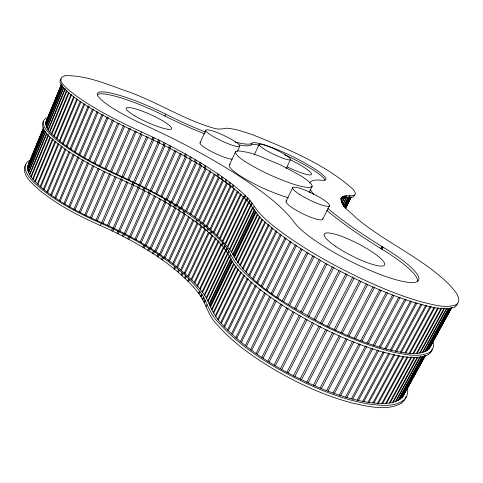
<?xml version="1.0" encoding="UTF-8"?>
<svg xmlns="http://www.w3.org/2000/svg" width="483" height="483" viewBox="0 0 483 483"><rect width="100%" height="100%" fill="white"/><g stroke="black" fill="none" stroke-linecap="round" stroke-linejoin="round"><path stroke-width="0.72" d="M47.086 120.201C41.967 128.834 55.213 136.538 60.405 141.742C79.194 156.124 100.44 166.925 121.951 176.597L141.549 131.889C118.238 121.155 95.066 109.623 74.267 94.469C70.681 91.215 52.973 79.435 64.891 75.746M29.215 163.441C23.691 172.842 35.374 181.656 41.435 187.561C59.397 202.522 80.389 213.347 101.684 222.723L121.631 177.207C98.556 166.78 75.638 155.23 55.787 139.327C50.969 135.071 35.44 122.338 47.696 117.423M65.048 75.716C86.584 75.076 107.021 84.398 127.023 91.269C156.251 101.49 182.496 118.866 212.224 127.717C217.241 129.728 221.788 129.088 226.479 128.194C235.927 128.81 244.929 132.197 253.823 135.204C288.514 149.416 324.836 164.075 353.115 189.36C361.175 199.588 345.23 193.339 341.584 197.535C339.458 205.927 351.304 212.381 356.116 217.839C379.716 237.841 407.894 251.287 432.388 270.033C440.568 276.421 448.804 283.032 455.077 291.388C458.101 294.974 461.416 302.424 455.505 305.027M430.655 345.091L430.601 345.448M432.207 348.949L432.031 349.764M429.441 347.488L429.043 348.961M457.54 303.421L456.483 305.636L454.268 307.279M404.742 392.395L404.5 393.313M406.245 396.247L405.974 397.195M430.486 345.967L429.145 348.714L426.634 350.881L449.896 308.51M431.983 349.94L430.613 352.602L428.161 354.733M404.47 393.41L402.822 396.591L400.087 399.23L423.832 355.989M405.937 397.298L404.241 400.479L401.578 403.051M27.899 165.627L43.446 127.935M45.885 122.024L61.576 83.964M28.582 164.256L43.506 128.08M46.465 120.895L61.552 84.332M27.603 166.822L43.488 128.303M45.668 123.026L61.697 84.163M27.561 167.154L43.742 127.935M45.65 123.31L61.438 85.032M27.543 168.47L43.796 129.082M45.716 124.439L61.576 85.992M27.573 168.839L43.85 129.402M45.77 124.753L62.192 84.966M27.845 170.27L44.195 130.67M46.127 126.003L62.621 86.046M27.954 170.668L44.327 131.026M46.253 126.353L62.241 87.658M28.509 172.214L45.517 131.074M46.899 127.723L63.502 87.556M28.696 172.642L45.722 131.454M47.111 128.104L63.732 87.894M29.541 174.297L46.652 132.952M48.046 129.583L65.024 88.564M29.807 174.749L46.936 133.368M48.33 129.993L65.332 88.932M30.942 176.506L48.439 134.292M49.562 131.587L66.648 90.369M31.28 176.989L48.523 135.415M49.924 132.028L67.034 90.768M32.711 178.837L50.033 137.124M51.446 133.725L68.64 92.319M33.128 179.344L50.473 137.589M51.886 134.189L69.105 92.748M34.842 181.282L52.556 138.712M53.691 135.983L70.995 94.402M35.337 181.813L53.076 139.207M54.211 136.472L71.538 94.861M37.336 183.83L55.159 141.096M56.3 138.355L73.712 96.612M37.903 184.379L55.75 141.61M56.897 138.869L74.328 97.095M40.18 186.468L58.111 143.584M59.264 140.837L76.779 98.943M40.82 187.03L58.775 144.121M59.928 141.368L77.467 99.444M43.367 189.179L61.407 146.162M62.561 143.403L80.184 101.376M44.08 189.759L62.138 146.717M63.297 143.958L80.945 101.901M46.881 191.962L65.024 148.824M66.189 146.059L83.921 103.911M47.66 192.554L65.827 149.392M66.992 146.627L85.032 103.773M50.715 194.794L68.96 151.553M70.132 148.776L88.25 105.843M51.554 195.392L69.83 152.133M71.001 149.356L89.138 106.405M54.845 197.662L73.253 154.192M74.37 151.553L92.301 109.212M55.75 198.272L74.177 154.783M75.3 152.145L93.539 109.104M59.252 200.56L77.998 156.456M78.886 154.373L97.204 111.271M60.212 201.169L78.983 157.053M79.87 154.965L97.916 112.539M63.925 203.458L82.527 159.861M83.656 157.216L102.07 114.06M64.933 204.067L83.794 159.903M84.688 157.814L103.121 114.652M68.828 206.356L87.52 162.723M88.655 160.072L107.16 116.88M69.89 206.966L88.836 162.765M89.735 160.67L108.258 117.472M73.947 209.23L92.724 165.578M93.865 162.928L112.454 119.712M75.046 209.833L93.841 166.176M94.982 163.526L113.59 120.309M79.248 212.067L98.109 168.41M99.25 165.76L117.623 123.225M80.389 212.659L99.257 169.008M100.404 166.351L119.09 123.141M84.712 214.857L103.64 171.217M104.793 168.567L123.533 125.363M85.877 215.43L104.823 171.797M105.976 169.147L124.433 126.637M90.303 217.573L109.544 173.409M110.456 171.32L129.263 128.152M91.492 218.135L110.746 173.983M111.658 171.894L130.476 128.732L130.766 128.87M95.996 220.212L115.051 176.657M116.21 174.013L135.077 130.893M97.204 220.755L116.27 177.213M117.429 174.568L136.303 131.467M25.291 165.126C21.216 175.305 32.669 183.631 39.147 189.897C57.471 204.985 78.771 215.998 100.41 225.501L101.309 223.46C130.138 236.235 158.056 251.86 181.976 272.569C190.272 279.953 198.235 287.995 203.868 297.649C207.901 306.029 211.101 314.97 217.748 321.805C244.561 351.666 280.369 371.946 316.703 388.024C334.272 395.372 352.475 401.633 371.379 404.386C381.703 405.533 393.355 406.807 402.605 401.035M101.732 222.748L102.982 223.291L122.35 179.265M231.562 252.138C204.701 216.438 162.487 196.333 123.268 177.183L141.893 134.829M399.942 399.332C391.049 404.808 379.91 403.649 369.996 402.562C351.944 399.984 334.544 394.068 317.742 387.125C282.579 371.807 248.135 352.27 221.751 323.972C214.953 317.096 210.95 308.341 207.195 299.623C201.948 290.174 194.395 282.247 186.492 274.984C163.188 254.13 135.765 238.385 107.486 225.307L126.89 181.336M127.814 179.253L146.784 136.272M108.711 225.875L127.892 182.465M129.058 179.827L148.04 136.858M193.611 287.144C170.952 262.42 141.453 245.147 111.573 230.584L112.473 228.55M216.239 239.333C191.914 215.967 162.113 199.213 131.998 184.494L132.922 182.411L121.631 177.207M238.439 192.433C212.49 170.535 182.369 154.228 152 139.352L152.948 137.214L141.549 131.889M113.149 227.946L132.62 184.017M133.537 181.94L152.568 139.007M112.774 231.152L113.674 229.123M133.211 185.08L134.135 182.991L132.922 182.411M153.232 139.943L154.18 137.806L152.948 137.214M114.368 228.525L133.604 185.164M134.775 182.532L153.817 139.611M117.037 233.229L117.943 231.2M137.528 187.181L138.458 185.098L134.135 182.991M157.603 142.068L158.557 139.937L154.18 137.806M118.733 230.651L138.023 187.313M139.195 184.681L158.291 141.785M118.22 233.814L119.126 231.786M138.73 187.772L139.659 185.689L138.458 185.098M158.816 142.666L159.77 140.535L158.557 139.937M119.935 231.248L139.237 187.917M140.414 185.285L159.523 142.394M122.422 235.939L123.328 233.911M142.986 189.91L143.916 187.827L139.659 185.689M163.133 144.822L164.087 142.69L159.77 140.535M124.228 233.416L143.59 190.103M144.767 187.47L163.936 144.598M123.582 236.537L124.493 234.509M144.169 190.513L145.099 188.43L143.916 187.827M164.329 145.431L165.283 143.294L164.087 142.69M125.411 234.026L144.791 190.719M145.969 188.086L164.848 145.89M127.705 238.705L128.617 236.676M148.353 192.687L149.289 190.604L145.099 188.43M168.579 147.605L169.539 145.474L165.283 143.294M129.631 236.247L149.072 192.94M150.255 190.308L169.497 147.436M128.852 239.32L129.764 237.292M149.513 193.297L150.448 191.214L149.289 190.604M169.756 148.215L170.716 146.083M130.79 236.869L150.249 193.556M151.433 190.93L170.656 148.04M235.607 151.565L235.444 153.02L238.107 156.341A33.683 5.554 25.7 0 0 245.944 162.101C259.896 170.765 274.936 177.623 290.392 183.142A51.464 8.332 25.7 0 0 301.972 186.571L308.408 187.579L311.825 186.903L312.163 186.299L311.656 184.591L308.299 181.107A33.092 5.367 25.8 0 0 300.317 175.51L280.858 165.065L259.063 155.949A52.49 8.682 25.8 0 0 247.628 152.338L238.868 150.811L235.607 151.565L229.202 165.289L229.799 167.184L231.882 169.618A33.562 6.05 25.6 0 0 239.622 175.51C253.448 184.277 268.476 191.081 283.932 196.418A51.283 9.08 25.6 0 0 288.399 197.831M134.932 239.127L154.457 195.814M155.641 193.182L174.967 150.304M136.061 239.755L155.604 196.436M156.788 193.804L176.138 150.925M140.118 242.055L159.728 198.718M160.924 196.086L180.334 153.189M141.223 242.695L160.851 199.352M162.046 196.72L181.481 153.811M142.926 247.32L143.849 245.286M163.846 201.23L164.794 199.147L150.448 191.214M184.343 156.081L185.315 153.938L169.539 145.474M145.184 245.032L164.884 201.659M166.08 199.026L185.593 156.081M143.988 247.96L144.912 245.925M164.938 201.864L165.88 199.775L164.794 199.147M185.454 156.697L186.426 154.56L185.315 153.938M146.264 245.678L165.989 202.299M167.184 199.666L186.716 156.715M147.756 250.272L148.686 248.238M168.784 204.134L169.732 202.045M189.384 158.931L190.356 156.788M148.794 250.925L149.724 248.89M150.116 248.039L170.795 202.685L165.88 199.775M171.121 201.979L191.443 157.41L186.426 154.56M151.167 248.697L170.994 205.263M172.196 202.625L191.516 160.302M152.459 253.261L153.395 251.226M173.596 207.062L174.55 204.967L170.795 202.685M194.299 161.787L195.283 159.644L191.443 157.41M153.467 253.919L154.403 251.885M174.629 207.702L175.583 205.607L174.55 204.967M195.361 162.415L196.339 160.265L195.283 159.644M154.916 251.088L174.822 207.599M176.035 204.961L195.742 161.902M155.943 251.752L176.126 207.69M177.08 205.607L196.816 162.536M157.029 256.286L157.965 254.245M178.275 210.002L179.241 207.907L175.583 205.607M199.099 164.649L200.083 162.499L196.339 160.265M158.007 256.944L158.949 254.903M179.284 210.642L180.244 208.547L179.241 207.907M200.125 165.271L201.115 163.121L200.083 162.499M159.583 254.161L179.598 210.6M180.817 207.956L200.638 164.818M160.579 254.831L180.618 211.252M181.837 208.602L201.683 165.452M161.461 259.329L162.403 257.282M182.822 212.955L183.794 210.854L180.244 208.547M203.76 167.504L204.75 165.355L201.115 163.121M162.403 259.999L163.351 257.952M183.8 213.601L184.766 211.5L183.794 210.854M204.762 168.132L205.752 165.977L204.75 165.355M164.111 257.264L184.24 213.613M185.46 210.962L205.396 167.734M165.071 257.934L185.224 214.265M186.45 211.614L206.096 169.05M200.04 142.739L205.722 130.464M168.482 260.385L188.732 216.632M189.964 213.975L210.014 170.65M169.406 261.061L189.68 217.284M190.912 214.627L210.739 171.821M237.455 151.125L239.653 146.373A18.807 2.946 25.2 0 0 216.577 132.342A18.807 2.946 25.2 0 0 212.122 135.862A18.807 2.946 25.2 0 0 239.653 146.373M172.697 263.525L193.067 219.662M194.305 216.994L214.229 174.097M173.584 264.207L193.985 220.314M195.223 217.646L215.17 174.719M173.808 268.578L174.761 266.519M195.555 221.842L196.539 219.729L184.766 211.5M216.873 176.029L217.881 173.862L205.752 165.977M174.641 269.254L175.607 267.196M196.424 222.488L197.408 220.369L196.539 219.729M217.767 176.645L218.781 174.478M176.736 266.676L197.233 222.681M198.483 220.013L218.527 176.983M177.593 267.365L198.115 223.339M199.364 220.665L219.439 177.605M177.581 271.681L178.547 269.617M199.467 224.8L200.457 222.681L197.408 220.369M220.924 178.843L221.939 176.663L217.881 173.862M178.378 272.364L179.35 270.293M200.3 225.446L201.29 223.321L200.457 222.681M221.782 179.453L222.802 177.273L221.939 176.663M180.6 269.84L201.23 225.7M202.486 223.019L222.923 179.296M181.415 270.522L202.075 226.358M203.331 223.671L223.538 180.467M181.179 274.791L182.151 272.72M203.204 227.747L204.2 225.621M224.8 181.626L225.827 179.441L222.802 177.273M181.94 275.473L182.912 273.396M203.995 228.393L204.997 226.261L201.29 223.321M225.627 182.23L226.648 180.044L225.827 179.441M184.283 272.998L205.046 228.713M206.307 226.02L226.883 182.139M185.055 273.686L205.855 229.359M207.116 226.666L227.457 183.305M184.591 277.9L185.569 275.817M206.766 230.681L207.768 228.544L204.997 226.261M228.507 184.385L229.534 182.194L226.648 180.044M185.309 278.576L186.287 276.493M207.515 231.321L208.523 229.184L207.768 228.544M229.292 184.983L230.319 182.791L229.534 182.194M187.778 276.161L208.415 232.275M209.954 229.002L230.669 184.953M188.509 276.85L209.447 232.353M210.721 229.648L231.206 186.118M239.773 145.021A73.959 10.988 24.8 0 0 251.178 144.912L251.969 143.234A41.194 6.146 25.9 0 1 299.17 159.885A41.194 6.146 25.9 0 1 322.59 180.298C318.273 180.087 312.489 179.042 309.422 182.9M187.815 281.003L188.799 278.914M210.135 233.603L211.143 231.454L208.523 229.184M232.027 187.114L233.066 184.917L230.319 182.791M188.491 281.68L189.475 279.585M210.842 234.231L211.856 232.088L211.143 231.454M232.77 187.706L233.808 185.502L233.066 184.917M191.081 279.319L211.862 235.257M213.408 231.973L234.007 188.298M191.769 280.001L212.852 235.33M214.132 232.613L234.762 188.901M254.197 154.898L259.202 144.339M194.178 282.47L215.376 237.642M216.662 234.919L237.407 191.051M194.818 283.147L216.046 238.276M217.338 235.547L238.119 191.642M197.058 285.598L218.407 240.57M219.705 237.835L240.6 193.761M197.644 286.274L219.028 241.198M220.333 238.457L241.259 194.341M199.702 288.707L220.93 244.042M222.518 240.709L243.565 196.424M200.24 289.371L221.504 244.658M223.092 241.325L244.175 196.986M401.433 403.16C386.883 411.323 369.09 406.535 353.761 403.408C326.297 396.368 300.245 384.553 275.739 370.425C254.324 357.716 233.41 343.322 216.964 324.419C207.962 315.719 206.084 302.853 198.537 293.235L199.551 291.11M428.023 354.818C413.744 360.946 397.587 355.44 383.242 352.192C356.659 344.59 331.314 333.137 307.079 319.933C283.406 306.651 260.059 291.943 240.945 272.472C232.257 264.853 229.226 253.297 221.498 244.966L222.536 242.78L211.856 232.088M454.141 307.339C440.731 311.209 426.682 305.636 413.702 302.37C387.028 294.014 361.489 282.386 336.76 269.436C311.13 255.585 285.64 240.709 263.947 221.081C255.815 214.506 251.715 204.563 244.024 197.595L245.092 195.355L239.52 190.236M199.014 293.893L200.028 291.762M222.011 245.563L223.055 243.378L222.536 242.78M244.573 198.145L245.642 195.899L245.092 195.355M202.105 291.78L223.496 246.891M225.09 243.547L246.3 199.026M200.632 296.224L201.646 294.087M223.756 247.701L224.806 245.503L223.055 243.378M246.451 200.077L247.525 197.825L245.642 195.899M202.6 292.444L224.015 247.501M225.615 244.15L246.59 200.155M201.055 296.87L202.075 294.727M224.215 248.286L225.265 246.089L224.806 245.503M246.946 200.614L248.027 198.356L247.525 197.825M204.267 294.823L225.809 249.693M227.421 246.33L248.516 202.142M202.468 299.164L203.494 297.015M225.766 250.381L226.823 248.171L225.295 246.125M248.63 202.498L249.717 200.228L248.027 198.356M204.701 295.475L226.279 250.297M227.891 246.928L249.023 202.685M202.836 299.798L203.868 297.649M226.171 250.955L227.227 248.745L226.823 248.171M249.071 203.011L250.158 200.741L249.717 200.228M204.049 302.056L205.082 299.895M227.511 253.001L228.58 250.78L227.227 248.745M250.55 204.84L251.643 202.558L250.158 200.741M206.169 297.818L227.596 253.032M229.497 249.059L250.755 204.623M204.357 302.684L205.39 300.517M227.861 253.563L228.924 251.335L228.58 250.78M250.937 205.341L252.029 203.053L251.643 202.558M206.549 298.464L228.006 253.623M229.914 249.645L251.202 205.148M207.805 300.77L229.395 255.724M231.309 251.728L252.73 207.026M208.125 301.404L229.745 256.304M252.844 208.119L231.665 252.301C250.122 285.984 288.526 304.658 320.615 322.928C342.248 333.862 364.707 343.461 388.205 349.565C400.54 352.113 414.354 356.261 426.501 350.96M206.042 306.717L207.086 304.538M229.793 257.179L230.868 254.939L228.924 251.335M253.122 208.535L254.227 206.229L252.029 203.053M209.157 303.662L230.91 258.351M232.836 254.33L254.426 209.356M209.411 304.278L231.2 258.906M233.132 254.885L254.758 209.845M209.888 305.528L231.17 261.231M233.687 255.996L255.386 210.836M210.244 306.506L232.16 260.911M234.104 256.865L255.863 211.608M210.485 307.11L232.438 261.46M234.388 257.409L256.177 212.085M211.548 309.446L233.633 263.579M235.589 259.51L257.517 213.963M211.868 310.086L233.989 264.159M235.952 260.083L257.916 214.482M213.238 312.543L235.782 265.801M237.467 262.311L259.57 216.493M213.643 313.213L236.229 266.417M237.914 262.921L260.053 217.048M286.117 168.627L290.47 159.619A17.418 2.554 25.7 0 0 268.222 146.361A17.418 2.554 25.7 0 0 265.716 150.062A17.418 2.554 25.7 0 0 290.47 159.619M215.315 315.791L238.041 268.783M239.737 265.276L262.015 219.185M215.804 316.492L238.566 269.429M240.262 265.916L262.583 219.771M217.785 319.178L240.685 271.911M242.394 268.385L264.853 222.035M218.352 319.903L241.295 272.587M243.003 269.055L265.795 222.053M220.634 322.686L243.722 275.177M245.442 271.633L268.379 224.432M221.286 323.441L244.706 275.262M246.131 272.334L269.103 225.078M223.864 326.309L247.133 278.564M248.866 275.002L271.983 227.565M224.595 327.082L248.202 278.673M249.639 275.727L272.792 228.236M286.093 201.206L292.686 187.688M227.469 330.022L250.912 282.066M252.663 278.486L275.968 230.82M228.272 330.819L252.06 282.193M253.509 279.228L276.85 231.52M231.429 333.825L255.362 285.036M256.817 282.066L280.303 234.189M232.311 334.634L256.28 285.803M257.741 282.827L281.263 234.913M235.74 337.689L259.546 289.335M261.321 285.725L284.988 237.654M236.688 338.505L260.838 289.486M262.311 286.504L286.014 238.397M309.198 192.319L312.163 186.299M240.383 341.596L264.672 292.444M266.151 289.45L289.993 241.204M241.397 342.423L265.728 293.235M267.208 290.241L291.086 241.959M245.334 345.538L269.804 296.23M271.289 293.223L295.306 244.821M246.415 346.371L270.921 297.027M272.412 294.026L296.465 245.587M250.586 349.487L275.219 300.04M276.723 297.033L300.909 248.485M251.721 350.32L276.397 300.843M277.9 297.836L302.123 249.258M322.771 219.143L329.503 205.686M256.105 353.429L280.907 303.861M282.416 300.849L306.765 252.18M257.3 354.256L282.132 304.67M283.648 301.652L308.033 252.959M340.72 199.099L341.409 197.764M340.781 199.201L341.988 197.124M261.871 357.342L286.836 307.677M288.351 304.658L312.863 255.893M340.956 199.014L342.598 196.714M341.716 198.465L342.791 196.611M341.058 200.825L342.707 197.535M341.396 200.795L342.501 198.61M341.91 198.362L342.664 198.042L343.564 196.297M342.689 198.036L343.805 196.219M263.114 358.157L288.11 308.48M289.631 305.455L314.173 256.672M342.93 197.958L343.878 197.734L344.747 196.001M343.878 197.734L345.037 195.953M341.62 202.926L344.361 197.481M342.006 202.926L344.747 197.481M344.168 197.68L345.279 197.553L346.142 195.826M345.279 197.553L346.474 195.808M342.676 204.587L346.22 197.547M342.845 205.148L346.661 197.577M343.655 206.193L348.273 197.034M343.715 206.706L348.328 197.559M345.611 197.529L348.684 197.559L349.559 195.863M348.702 197.571L349.964 195.887M344.572 207.068L349.438 197.426M344.838 207.008L349.698 197.372M345.17 207.768L350.549 197.112M267.86 361.206L292.97 311.469M294.503 308.438L319.16 259.6M345.369 207.672L350.205 198.096M346.136 206.579L349.306 200.306M349.571 199.781L350.893 197.155M345.611 207.823L350.9 197.342M345.454 208.3L350.93 197.583L353.761 196.762L354.528 194.945M345.49 208.499L351.28 197.07M269.146 362.009L294.292 312.26M295.819 309.235L320.513 260.373M274.042 364.997L299.297 315.212M300.837 312.181L325.639 263.283M275.364 365.788L300.649 315.991M302.189 312.96L327.021 264.05M280.382 368.704L305.775 318.889M307.321 315.852L332.256 266.924M281.734 369.471L307.152 319.649M308.697 316.619L333.982 267.051M286.86 372.308L312.368 322.475M313.926 319.444L338.981 270.498M288.23 373.051L313.769 323.218M315.327 320.187L340.412 271.247M293.429 375.78L319.058 325.965M320.615 322.928L346.112 273.372M294.823 376.492L320.47 326.683M322.034 323.652L347.229 274.724M300.064 379.113L325.796 329.328M327.359 326.297L352.958 276.777M301.47 379.789L327.22 330.022M328.784 326.991L354.075 278.105M306.735 382.282L332.552 332.558M334.127 329.527L359.485 280.689M308.136 382.922L333.976 333.216M335.546 330.191L360.928 281.366M417.602 281.523A70.687 14.267 27.1 0 0 382.083 249.313L380.689 248.467L381.757 246.415C363.101 234.768 344.669 222.615 327.806 208.445M381.365 248.89L382.433 246.837L381.757 246.415M382.065 249.313L383.134 247.26L382.433 246.837M313.401 385.271L339.295 335.625M340.871 332.606L366.313 283.841M314.801 385.881L340.714 336.253M342.29 333.228L367.738 284.487M320.03 388.072L345.991 338.529M347.573 335.51L373.069 286.848M321.418 388.634L347.392 339.114M348.974 336.102L374.482 287.463M326.586 390.669L352.602 341.24M354.184 338.233L379.735 289.691M327.957 391.188L353.979 341.789M355.56 338.782L381.117 290.265M333.047 393.047L359.092 343.757M360.68 340.757L386.261 292.36M334.387 393.518L360.445 344.264M362.027 341.264L387.62 292.897M339.368 395.197L365.438 346.07M367.026 343.075L392.631 294.835M340.678 395.619L366.754 346.528M368.342 343.54L393.947 295.33M345.52 397.111L371.602 348.158M373.19 345.176L398.801 297.111M346.794 397.479L372.876 348.569M374.464 345.593L400.075 297.564M351.485 398.777L377.561 350.018M379.149 347.054L404.748 299.182M352.717 399.097L378.787 350.38M380.375 347.416L405.974 299.587M357.227 400.196L383.285 351.648M384.873 348.69L410.447 301.03M358.404 400.461L384.124 352.578M386.044 349.004L411.613 301.392M362.721 401.361L388.743 353.037M390.33 350.09L415.869 302.66M363.844 401.572L389.527 353.912M391.441 350.356L416.974 302.974M367.949 402.267L393.923 354.178M395.505 351.25L420.995 304.055M369.012 402.424L394.641 355.005M396.555 351.467L422.033 304.32M372.882 402.919L398.795 355.077M400.371 352.167L425.801 305.22M373.884 403.021L399.447 355.85M401.361 352.33L426.773 305.437M377.507 403.311L403.015 356.339M404.917 352.838L429.948 306.753M378.437 403.359L403.933 356.448M405.835 352.946L431.168 306.319M381.805 403.45L407.229 356.744M409.125 353.26L434.066 307.448M382.663 403.45L408.069 356.798M409.964 353.321L434.887 307.562M385.76 403.341L411.087 356.907M412.977 353.441L437.821 307.9M386.545 403.287L411.854 356.913M413.744 353.453L438.564 307.973M389.364 402.985L414.257 357.432M416.467 353.387L441.202 308.13M390.077 402.876L414.945 357.384M417.155 353.345L441.867 308.148M392.601 402.387L417.384 357.112M419.582 353.097L444.197 308.124M393.24 402.23L417.994 357.022M420.192 353.007L444.463 308.679M395.474 401.554L419.479 357.752M422.317 352.578L446.485 308.48M396.03 401.349L420.657 356.424M422.842 352.439L446.986 308.402M397.968 400.498L421.846 356.979M424.672 351.835L448.073 309.18M398.451 400.25L422.299 356.786M425.112 351.654L448.49 309.06M400.485 398.934L423.881 356.339M426.996 350.652L450.234 308.341M407.839 386.629L408.757 384.957M409.675 383.285L410.592 381.612M415.513 372.659L416.437 370.974M430.951 344.548L431.85 342.918M437.242 333.095L438.147 331.453M439.651 328.712L440.556 327.063M450.259 309.404L451.17 307.737M401.826 397.75L424.786 355.953M428.216 349.722L451.333 307.635M402.146 397.412L425.076 355.675M428.493 349.45L451.273 307.991M404.331 393.802L425.402 355.464M430.341 346.468L451.587 307.798M403.19 396.078L425.269 355.826M429.405 348.364L451.756 307.683M25.49 164.854L25.847 164.407M43.313 121.553C39.183 132.01 55.46 140.879 61.915 146.814C83.499 162.427 107.818 173.584 131.998 184.494M61.124 78.886C58.026 81.796 61.824 85.944 63.865 88.262C68.532 93.207 74.08 97.21 79.647 101.068C102.305 116.403 127.204 127.965 152 139.352M402.75 400.926C406.982 398.119 408.533 392.594 407.417 387.795M229.516 164.594L230.24 164.087M429.369 352.542C433.221 350.507 434.32 345.587 432.931 341.686M429.23 352.626C417.922 357.831 404.887 354.299 393.259 352.107C370.98 346.776 349.65 338.07 329.026 328.217C305.117 316.582 281.994 303.125 260.917 286.866C249.62 277.677 237.654 268.137 230.868 254.939M28.702 162.258L29.016 162.107M30.109 160.072C18.245 166.08 30.441 179.887 36.883 185.146C55.768 201.749 78.457 213.341 101.309 223.46M455.378 305.087C444.807 308.426 433.535 304.628 423.132 302.328C402.562 296.677 382.771 288.514 363.439 279.585C336.772 267.063 310.847 252.808 286.697 235.903C274.978 227.209 262.535 218.545 254.257 206.277M30.266 160.006L30.683 159.831M47.865 117.375L48.246 117.26M350.93 197.565L349.046 197.589M100.41 225.501L111.573 230.584M102.982 223.291L107.486 225.307M122.006 176.621L123.268 177.183M380.689 248.467C362.051 236.797 343.648 224.607 326.834 210.395M233.808 185.502L239.496 190.211M238.469 192.457L244.024 197.595M216.263 239.357L221.498 244.966M193.629 287.168L198.537 293.235M313.66 194.516L310.237 189.463M310.128 192.723L309.331 191.304M290.325 159.752A25.913 3.912 25.9 0 1 311.517 174.339A25.913 3.912 25.9 0 1 287.27 166.967M383.152 247.26A70.729 14.085 27 0 1 395.674 279.657A70.729 14.085 27 0 1 294.238 222.24C281.667 205.589 264.334 193.375 247.423 181.517C215.219 159.795 180.727 141.628 145.455 125.435A56.752 9.449 24.3 0 1 98.393 92.519A56.752 9.449 24.3 0 1 165.778 114.193M251.969 143.234A73.996 10.849 24.8 0 1 234.925 141.996M205.673 132.137A73.996 10.849 24.8 0 1 165.735 114.199L164.92 116.035A73.959 10.988 24.8 0 0 204.846 133.942M97.222 94.704A56.722 9.569 24.3 0 1 164.963 116.029M251.178 144.912A41.176 6.225 25.9 0 1 259.208 145.286M284.372 154.638A41.176 6.225 25.9 0 1 325.047 180.244M232.196 159.179A18.74 3.212 25.1 0 1 210.606 151.113A18.74 3.212 25.1 0 1 200.735 142.334M322.777 218.702A20.425 3.858 26.2 0 1 302.074 213.408A20.425 3.858 26.2 0 1 286.842 200.699M335.377 246.179A33.895 6.828 27.1 0 0 384.42 265.215A33.895 6.828 27.1 0 0 343.528 237.081A33.895 6.828 27.1 0 0 335.377 246.179M134.781 115.884A24.911 4.196 24.3 0 0 171.441 128.943A24.911 4.196 24.3 0 0 140.517 110.516A24.911 4.196 24.3 0 0 134.781 115.884M299.563 194.377A20.497 3.544 26.2 0 0 329.321 206.006A20.497 3.544 26.2 0 0 304.32 189.897A20.497 3.544 26.2 0 0 299.563 194.377"/></g></svg>
